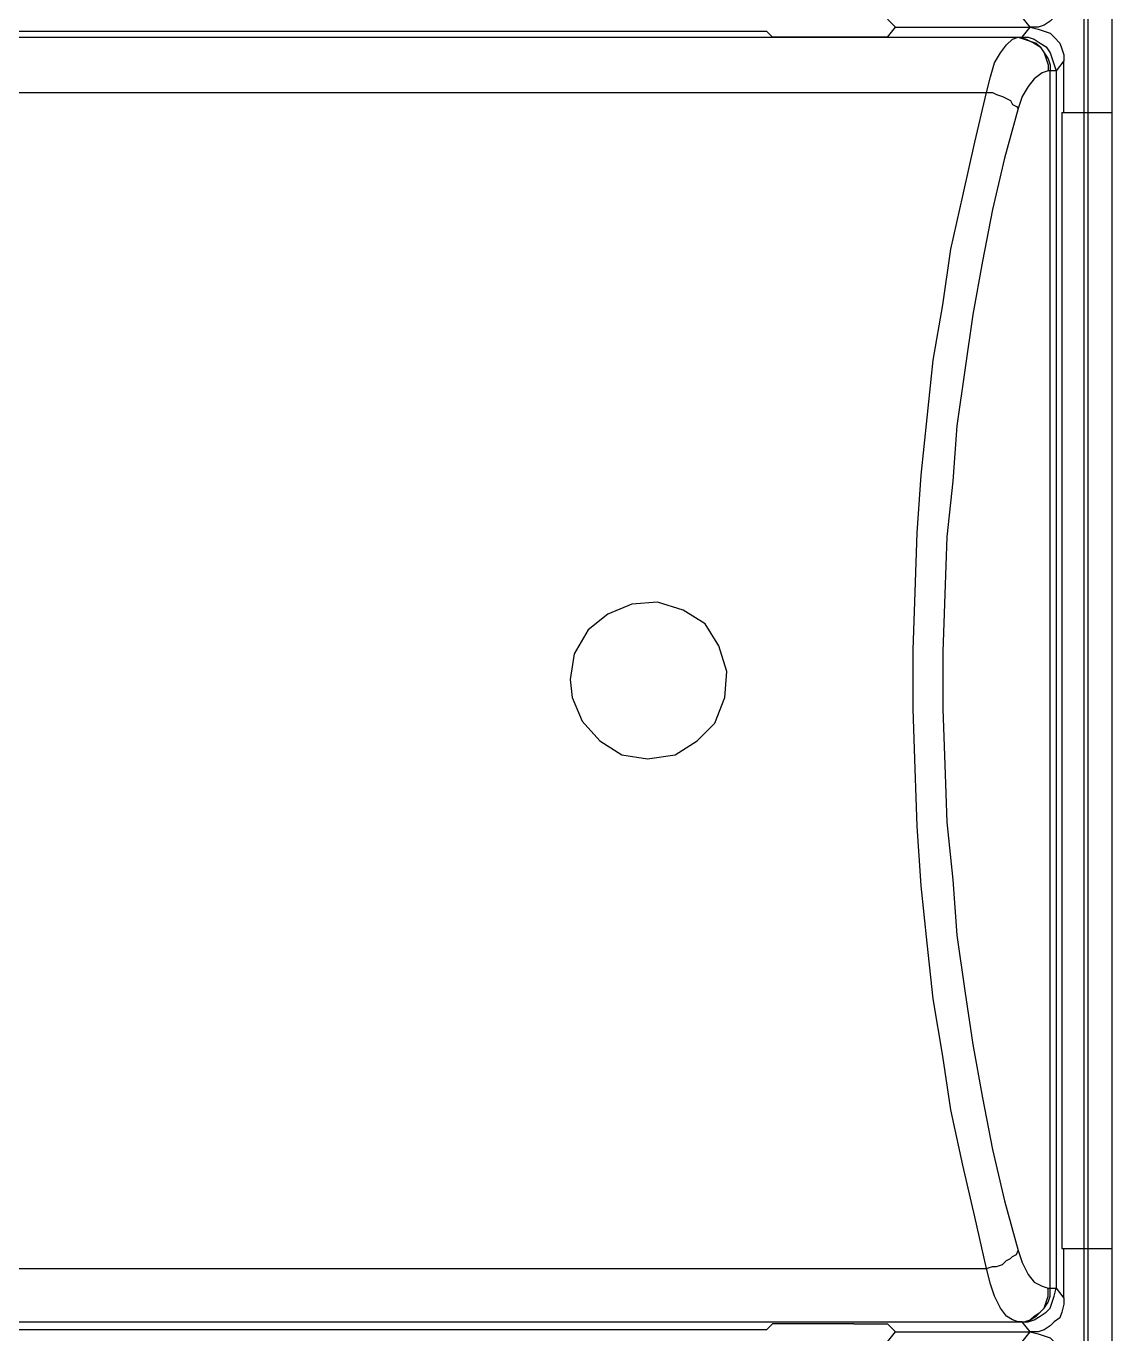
# Model space of a CAD drawing. Header units: centimetres. Extents: x -8.4 to 3.7, y -7.8 to 8.
# Drawn here: x -3.129 to -2.163, y 3.033 to 4.197 of the extents above; entities that cross this region are included whole.
import ezdxf

# ---------------------------------------------------------------- set-up
doc = ezdxf.new("R2010")
doc.units = ezdxf.units.CM
doc.header["$MEASUREMENT"] = 0
doc.layers.add('Layer 1', color=7, linetype='Continuous')

msp = doc.modelspace()

# ---------------------------------------------------------------- linework, layer by layer
at = {"layer": 'Layer 1', "lineweight": 25}
for points in [[(-2.16253, 5.45394), (-2.16253, 5.45394), (-2.16253, -1.68981), (-2.16253, -1.68981)], [(-2.18723, -1.66864), (-2.18723, -1.66864), (-2.18723, 5.43277), (-2.18723, 5.43277)], [(-2.1837, -1.67217), (-2.1837, -1.67217), (-2.1837, 5.4363), (-2.1837, 5.4363)], [(-2.35524, 4.19609), (-2.35524, 4.19609), (-2.3623, 4.20315), (-2.3623, 4.20315)], [(-2.2352, 4.19609), (-2.2352, 4.19609), (-2.24227, 4.20492), (-2.24227, 4.20492)], [(-5.72329, 4.19256), (-5.72329, 4.19256), (-2.46998, 4.19256), (-2.46998, 4.19256)], [(-2.46468, 4.18727), (-2.46468, 4.18727), (-2.46998, 4.19256), (-2.46998, 4.19256)], [(-2.3623, 4.18727), (-2.3623, 4.18727), (-2.35524, 4.19609), (-2.35524, 4.19609)], [(-2.35524, 4.19609), (-2.35524, 4.19609), (-2.2352, 4.19609), (-2.2352, 4.19609)], [(-2.35524, 4.19609), (-2.35524, 4.19609), (-2.2352, 4.19609), (-2.2352, 4.19609)], [(-2.24227, 4.18727), (-2.24227, 4.18727), (-2.2352, 4.19609), (-2.2352, 4.19609)], [(-4.03397, 4.18727), (-4.03397, 4.18727), (-2.24579, 4.18727), (-2.24579, 4.18727)], [(-2.39231, 4.18727), (-2.39231, 4.18727), (-2.46468, 4.18727), (-2.46468, 4.18727)], [(-2.24579, 4.18727), (-2.24579, 4.18727), (-2.24403, 4.18727), (-2.24403, 4.18727)], [(-2.21755, 4.15726), (-2.21755, 4.15726), (-2.21931, 4.15726), (-2.21931, 4.15726)], [(-2.21755, 3.07342), (-2.21755, 3.07342), (-2.21755, 4.15726), (-2.21755, 4.15726)], [(-2.20519, 4.16608), (-2.20519, 4.16608), (-2.21225, 4.15726), (-2.21225, 4.15726)], [(-2.21225, 4.15726), (-2.21225, 4.15726), (-2.21225, 3.07342), (-2.21225, 3.07342)], [(-2.20519, 4.12019), (-2.20519, 4.12019), (-2.20519, 4.16608), (-2.20519, 4.16608)], [(-4.00573, 4.13784), (-4.00573, 4.13784), (-2.27404, 4.13784), (-2.27404, 4.13784)], [(-2.20696, 4.12019), (-2.20696, 4.12019), (-2.20696, 3.10872), (-2.20696, 3.10872)], [(-2.20696, 4.12019), (-2.20696, 4.12019), (-2.16253, 4.12019), (-2.16253, 4.12019)], [(-2.20696, 3.10872), (-2.20696, 3.10872), (-2.16253, 3.10872), (-2.16253, 3.10872)], [(-2.20519, 3.06459), (-2.20519, 3.06459), (-2.20519, 3.10872), (-2.20519, 3.10872)], [(-4.00573, 3.09107), (-4.00573, 3.09107), (-2.27404, 3.09107), (-2.27404, 3.09107)], [(-2.21931, 3.07342), (-2.21931, 3.07342), (-2.21755, 3.07342), (-2.21755, 3.07342)], [(-2.21225, 3.07342), (-2.21225, 3.07342), (-2.20519, 3.06459), (-2.20519, 3.06459)], [(-4.03397, 3.04341), (-4.03397, 3.04341), (-2.24579, 3.04341), (-2.24579, 3.04341)], [(-2.46468, 3.04164), (-2.46468, 3.04164), (-2.46998, 3.03634), (-2.46998, 3.03634)], [(-2.39231, 3.04164), (-2.39231, 3.04164), (-2.46468, 3.04164), (-2.46468, 3.04164)], [(-2.35524, 3.03458), (-2.35524, 3.03458), (-2.3623, 3.04164), (-2.3623, 3.04164)], [(-2.24403, 3.04341), (-2.24403, 3.04341), (-2.24579, 3.04341), (-2.24579, 3.04341)], [(-2.2352, 3.03458), (-2.2352, 3.03458), (-2.24227, 3.04341), (-2.24227, 3.04341)], [(-2.46998, 3.03634), (-2.46998, 3.03634), (-5.72329, 3.03634), (-5.72329, 3.03634)], [(-2.3623, 3.02576), (-2.3623, 3.02576), (-2.35524, 3.03458), (-2.35524, 3.03458)], [(-2.35524, 3.03458), (-2.35524, 3.03458), (-2.2352, 3.03458), (-2.2352, 3.03458)], [(-2.35524, 3.03458), (-2.35524, 3.03458), (-2.2352, 3.03458), (-2.2352, 3.03458)], [(-2.24227, 3.02576), (-2.24227, 3.02576), (-2.2352, 3.03458), (-2.2352, 3.03458)]]:
    msp.add_open_spline(points, degree=3, dxfattribs=at)
for points, knots in [([(-2.20519, 4.2261), (-2.20519, 4.2261), (-2.20519, 4.22081), (-2.20519, 4.22081), (-2.20519, 4.22081), (-2.20519, 4.22081), (-2.20696, 4.21374), (-2.20696, 4.21374), (-2.20696, 4.21374), (-2.20696, 4.21374), (-2.20873, 4.20845), (-2.20873, 4.20845), (-2.20873, 4.20845), (-2.20873, 4.20845), (-2.21402, 4.20492), (-2.21402, 4.20492), (-2.21402, 4.20492), (-2.21402, 4.20492), (-2.21755, 4.20139), (-2.21755, 4.20139), (-2.21755, 4.20139), (-2.21755, 4.20139), (-2.22285, 4.19785), (-2.22285, 4.19785), (-2.22285, 4.19785), (-2.22285, 4.19785), (-2.22814, 4.19609), (-2.22814, 4.19609), (-2.22814, 4.19609), (-2.22814, 4.19609), (-2.2352, 4.19609), (-2.2352, 4.19609)], [0, 0, 0, 0, 0.1111111, 0.1111111, 0.1111111, 0.1111111, 0.2222222, 0.2222222, 0.2222222, 0.2222222, 0.3333333, 0.3333333, 0.3333333, 0.3333333, 0.4444444, 0.4444444, 0.4444444, 0.4444444, 0.5555556, 0.5555556, 0.5555556, 0.5555556, 0.6666667, 0.6666667, 0.6666667, 0.6666667, 0.7777778, 0.7777778, 0.7777778, 0.7777778, 1, 1, 1, 1]), ([(-2.2352, 4.19609), (-2.2352, 4.19609), (-2.22814, 4.19433), (-2.22814, 4.19433), (-2.22814, 4.19433), (-2.22814, 4.19433), (-2.22285, 4.19256), (-2.22285, 4.19256), (-2.22285, 4.19256), (-2.22285, 4.19256), (-2.21755, 4.1908), (-2.21755, 4.1908), (-2.21755, 4.1908), (-2.21755, 4.1908), (-2.21402, 4.18727), (-2.21402, 4.18727), (-2.21402, 4.18727), (-2.21402, 4.18727), (-2.20873, 4.18197), (-2.20873, 4.18197), (-2.20873, 4.18197), (-2.20873, 4.18197), (-2.20696, 4.17668), (-2.20696, 4.17668), (-2.20696, 4.17668), (-2.20696, 4.17668), (-2.20519, 4.17138), (-2.20519, 4.17138), (-2.20519, 4.17138), (-2.20519, 4.17138), (-2.20519, 4.16608), (-2.20519, 4.16608)], [0, 0, 0, 0, 0.1111111, 0.1111111, 0.1111111, 0.1111111, 0.2222222, 0.2222222, 0.2222222, 0.2222222, 0.3333333, 0.3333333, 0.3333333, 0.3333333, 0.4444444, 0.4444444, 0.4444444, 0.4444444, 0.5555556, 0.5555556, 0.5555556, 0.5555556, 0.6666667, 0.6666667, 0.6666667, 0.6666667, 0.7777778, 0.7777778, 0.7777778, 0.7777778, 1, 1, 1, 1]), ([(-2.3623, 4.18727), (-2.3623, 4.18727), (-2.3623, 4.18727), (-2.3623, 4.18727), (-2.3623, 4.18727), (-2.3623, 4.18727), (-2.36406, 4.18727), (-2.36406, 4.18727), (-2.36406, 4.18727), (-2.36406, 4.18727), (-2.3676, 4.18727), (-2.3676, 4.18727), (-2.3676, 4.18727), (-2.3676, 4.18727), (-2.37112, 4.18727), (-2.37112, 4.18727), (-2.37112, 4.18727), (-2.37112, 4.18727), (-2.37466, 4.18727), (-2.37466, 4.18727), (-2.37466, 4.18727), (-2.37466, 4.18727), (-2.37995, 4.18727), (-2.37995, 4.18727), (-2.37995, 4.18727), (-2.37995, 4.18727), (-2.38701, 4.18727), (-2.38701, 4.18727), (-2.38701, 4.18727), (-2.38701, 4.18727), (-2.39231, 4.18727), (-2.39231, 4.18727)], [0, 0, 0, 0, 0.1111111, 0.1111111, 0.1111111, 0.1111111, 0.2222222, 0.2222222, 0.2222222, 0.2222222, 0.3333333, 0.3333333, 0.3333333, 0.3333333, 0.4444444, 0.4444444, 0.4444444, 0.4444444, 0.5555556, 0.5555556, 0.5555556, 0.5555556, 0.6666667, 0.6666667, 0.6666667, 0.6666667, 0.7777778, 0.7777778, 0.7777778, 0.7777778, 1, 1, 1, 1]), ([(-2.27404, 4.13784), (-2.27404, 4.13784), (-2.27051, 4.15196), (-2.27051, 4.15196), (-2.27051, 4.15196), (-2.27051, 4.15196), (-2.26697, 4.16432), (-2.26697, 4.16432), (-2.26697, 4.16432), (-2.26697, 4.16432), (-2.26168, 4.17315), (-2.26168, 4.17315), (-2.26168, 4.17315), (-2.26168, 4.17315), (-2.25639, 4.18021), (-2.25639, 4.18021), (-2.25639, 4.18021), (-2.25639, 4.18021), (-2.25109, 4.1855), (-2.25109, 4.1855), (-2.25109, 4.1855), (-2.25109, 4.1855), (-2.24579, 4.18727), (-2.24579, 4.18727)], [0, 0, 0, 0, 0.1428571, 0.1428571, 0.1428571, 0.1428571, 0.2857143, 0.2857143, 0.2857143, 0.2857143, 0.4285714, 0.4285714, 0.4285714, 0.4285714, 0.5714286, 0.5714286, 0.5714286, 0.5714286, 0.7142857, 0.7142857, 0.7142857, 0.7142857, 1, 1, 1, 1]), ([(-2.24579, 4.18727), (-2.24579, 4.18727), (-2.2405, 4.1855), (-2.2405, 4.1855), (-2.2405, 4.1855), (-2.2405, 4.1855), (-2.2352, 4.18374), (-2.2352, 4.18374), (-2.2352, 4.18374), (-2.2352, 4.18374), (-2.23167, 4.18197), (-2.23167, 4.18197), (-2.23167, 4.18197), (-2.23167, 4.18197), (-2.22638, 4.17844), (-2.22638, 4.17844), (-2.22638, 4.17844), (-2.22638, 4.17844), (-2.22285, 4.17315), (-2.22285, 4.17315), (-2.22285, 4.17315), (-2.22285, 4.17315), (-2.22108, 4.16785), (-2.22108, 4.16785), (-2.22108, 4.16785), (-2.22108, 4.16785), (-2.21931, 4.16256), (-2.21931, 4.16256), (-2.21931, 4.16256), (-2.21931, 4.16256), (-2.21931, 4.15726), (-2.21931, 4.15726)], [0, 0, 0, 0, 0.1111111, 0.1111111, 0.1111111, 0.1111111, 0.2222222, 0.2222222, 0.2222222, 0.2222222, 0.3333333, 0.3333333, 0.3333333, 0.3333333, 0.4444444, 0.4444444, 0.4444444, 0.4444444, 0.5555556, 0.5555556, 0.5555556, 0.5555556, 0.6666667, 0.6666667, 0.6666667, 0.6666667, 0.7777778, 0.7777778, 0.7777778, 0.7777778, 1, 1, 1, 1]), ([(-2.24403, 4.18727), (-2.24403, 4.18727), (-2.23873, 4.1855), (-2.23873, 4.1855), (-2.23873, 4.1855), (-2.23873, 4.1855), (-2.2352, 4.18374), (-2.2352, 4.18374), (-2.2352, 4.18374), (-2.2352, 4.18374), (-2.22991, 4.18197), (-2.22991, 4.18197), (-2.22991, 4.18197), (-2.22991, 4.18197), (-2.22638, 4.17844), (-2.22638, 4.17844), (-2.22638, 4.17844), (-2.22638, 4.17844), (-2.22285, 4.17315), (-2.22285, 4.17315), (-2.22285, 4.17315), (-2.22285, 4.17315), (-2.21931, 4.16785), (-2.21931, 4.16785), (-2.21931, 4.16785), (-2.21931, 4.16785), (-2.21755, 4.16256), (-2.21755, 4.16256), (-2.21755, 4.16256), (-2.21755, 4.16256), (-2.21755, 4.15726), (-2.21755, 4.15726)], [0, 0, 0, 0, 0.1111111, 0.1111111, 0.1111111, 0.1111111, 0.2222222, 0.2222222, 0.2222222, 0.2222222, 0.3333333, 0.3333333, 0.3333333, 0.3333333, 0.4444444, 0.4444444, 0.4444444, 0.4444444, 0.5555556, 0.5555556, 0.5555556, 0.5555556, 0.6666667, 0.6666667, 0.6666667, 0.6666667, 0.7777778, 0.7777778, 0.7777778, 0.7777778, 1, 1, 1, 1]), ([(-2.24403, 4.18727), (-2.24403, 4.18727), (-2.24403, 4.18727), (-2.24403, 4.18727), (-2.24403, 4.18727), (-2.24403, 4.18727), (-2.24227, 4.18727), (-2.24227, 4.18727)], [0, 0, 0, 0, 0.3333333, 0.3333333, 0.3333333, 0.3333333, 1, 1, 1, 1]), ([(-2.24227, 4.18727), (-2.24227, 4.18727), (-2.23697, 4.18727), (-2.23697, 4.18727), (-2.23697, 4.18727), (-2.23697, 4.18727), (-2.23167, 4.1855), (-2.23167, 4.1855), (-2.23167, 4.1855), (-2.23167, 4.1855), (-2.22638, 4.18197), (-2.22638, 4.18197), (-2.22638, 4.18197), (-2.22638, 4.18197), (-2.22108, 4.17844), (-2.22108, 4.17844), (-2.22108, 4.17844), (-2.22108, 4.17844), (-2.21755, 4.17315), (-2.21755, 4.17315), (-2.21755, 4.17315), (-2.21755, 4.17315), (-2.21579, 4.16785), (-2.21579, 4.16785), (-2.21579, 4.16785), (-2.21579, 4.16785), (-2.21402, 4.16256), (-2.21402, 4.16256), (-2.21402, 4.16256), (-2.21402, 4.16256), (-2.21225, 4.15726), (-2.21225, 4.15726)], [0, 0, 0, 0, 0.1111111, 0.1111111, 0.1111111, 0.1111111, 0.2222222, 0.2222222, 0.2222222, 0.2222222, 0.3333333, 0.3333333, 0.3333333, 0.3333333, 0.4444444, 0.4444444, 0.4444444, 0.4444444, 0.5555556, 0.5555556, 0.5555556, 0.5555556, 0.6666667, 0.6666667, 0.6666667, 0.6666667, 0.7777778, 0.7777778, 0.7777778, 0.7777778, 1, 1, 1, 1]), ([(-2.21931, 4.15726), (-2.21931, 4.15726), (-2.22461, 4.1555), (-2.22461, 4.1555), (-2.22461, 4.1555), (-2.22461, 4.1555), (-2.23167, 4.1502), (-2.23167, 4.1502), (-2.23167, 4.1502), (-2.23167, 4.1502), (-2.23697, 4.14314), (-2.23697, 4.14314), (-2.23697, 4.14314), (-2.23697, 4.14314), (-2.24227, 4.13431), (-2.24227, 4.13431), (-2.24227, 4.13431), (-2.24227, 4.13431), (-2.24579, 4.12372), (-2.24579, 4.12372)], [0, 0, 0, 0, 0.1666667, 0.1666667, 0.1666667, 0.1666667, 0.3333333, 0.3333333, 0.3333333, 0.3333333, 0.5, 0.5, 0.5, 0.5, 0.6666667, 0.6666667, 0.6666667, 0.6666667, 1, 1, 1, 1]), ([(-2.21225, 4.15726), (-2.21225, 4.15726), (-2.21402, 4.15726), (-2.21402, 4.15726), (-2.21402, 4.15726), (-2.21402, 4.15726), (-2.21579, 4.15726), (-2.21579, 4.15726), (-2.21579, 4.15726), (-2.21579, 4.15726), (-2.21755, 4.15726), (-2.21755, 4.15726)], [0, 0, 0, 0, 0.25, 0.25, 0.25, 0.25, 0.5, 0.5, 0.5, 0.5, 1, 1, 1, 1]), ([(-2.27404, 3.09107), (-2.27404, 3.09107), (-2.28463, 3.13696), (-2.28463, 3.13696), (-2.28463, 3.13696), (-2.28463, 3.13696), (-2.29522, 3.18286), (-2.29522, 3.18286), (-2.29522, 3.18286), (-2.29522, 3.18286), (-2.30581, 3.23229), (-2.30581, 3.23229), (-2.30581, 3.23229), (-2.30581, 3.23229), (-2.31287, 3.27995), (-2.31287, 3.27995), (-2.31287, 3.27995), (-2.31287, 3.27995), (-2.3217, 3.33114), (-2.3217, 3.33114), (-2.3217, 3.33114), (-2.3217, 3.33114), (-2.327, 3.38056), (-2.327, 3.38056), (-2.327, 3.38056), (-2.327, 3.38056), (-2.33229, 3.43176), (-2.33229, 3.43176), (-2.33229, 3.43176), (-2.33229, 3.43176), (-2.33582, 3.48471), (-2.33582, 3.48471), (-2.33582, 3.48471), (-2.33582, 3.48471), (-2.33759, 3.53591), (-2.33759, 3.53591), (-2.33759, 3.53591), (-2.33759, 3.53591), (-2.33935, 3.58886), (-2.33935, 3.58886), (-2.33935, 3.58886), (-2.33935, 3.58886), (-2.33935, 3.64181), (-2.33935, 3.64181), (-2.33935, 3.64181), (-2.33935, 3.64181), (-2.33759, 3.69301), (-2.33759, 3.69301), (-2.33759, 3.69301), (-2.33759, 3.69301), (-2.33582, 3.74596), (-2.33582, 3.74596), (-2.33582, 3.74596), (-2.33582, 3.74596), (-2.33229, 3.79716), (-2.33229, 3.79716), (-2.33229, 3.79716), (-2.33229, 3.79716), (-2.327, 3.84835), (-2.327, 3.84835), (-2.327, 3.84835), (-2.327, 3.84835), (-2.3217, 3.89954), (-2.3217, 3.89954), (-2.3217, 3.89954), (-2.3217, 3.89954), (-2.31287, 3.94897), (-2.31287, 3.94897), (-2.31287, 3.94897), (-2.31287, 3.94897), (-2.30581, 3.99839), (-2.30581, 3.99839), (-2.30581, 3.99839), (-2.30581, 3.99839), (-2.29522, 4.04605), (-2.29522, 4.04605), (-2.29522, 4.04605), (-2.29522, 4.04605), (-2.28463, 4.09371), (-2.28463, 4.09371), (-2.28463, 4.09371), (-2.28463, 4.09371), (-2.27404, 4.13784), (-2.27404, 4.13784)], [0, 0, 0, 0, 0.0454545, 0.0454545, 0.0454545, 0.0454545, 0.0909091, 0.0909091, 0.0909091, 0.0909091, 0.1363636, 0.1363636, 0.1363636, 0.1363636, 0.1818182, 0.1818182, 0.1818182, 0.1818182, 0.2272727, 0.2272727, 0.2272727, 0.2272727, 0.2727273, 0.2727273, 0.2727273, 0.2727273, 0.3181818, 0.3181818, 0.3181818, 0.3181818, 0.3636364, 0.3636364, 0.3636364, 0.3636364, 0.4090909, 0.4090909, 0.4090909, 0.4090909, 0.4545455, 0.4545455, 0.4545455, 0.4545455, 0.5, 0.5, 0.5, 0.5, 0.5454545, 0.5454545, 0.5454545, 0.5454545, 0.5909091, 0.5909091, 0.5909091, 0.5909091, 0.6363636, 0.6363636, 0.6363636, 0.6363636, 0.6818182, 0.6818182, 0.6818182, 0.6818182, 0.7272727, 0.7272727, 0.7272727, 0.7272727, 0.7727273, 0.7727273, 0.7727273, 0.7727273, 0.8181818, 0.8181818, 0.8181818, 0.8181818, 0.8636364, 0.8636364, 0.8636364, 0.8636364, 0.9090909, 0.9090909, 0.9090909, 0.9090909, 1, 1, 1, 1]), ([(-2.27404, 4.13784), (-2.27404, 4.13784), (-2.26874, 4.13784), (-2.26874, 4.13784), (-2.26874, 4.13784), (-2.26874, 4.13784), (-2.26521, 4.13608), (-2.26521, 4.13608), (-2.26521, 4.13608), (-2.26521, 4.13608), (-2.25991, 4.13431), (-2.25991, 4.13431), (-2.25991, 4.13431), (-2.25991, 4.13431), (-2.25639, 4.13254), (-2.25639, 4.13254), (-2.25639, 4.13254), (-2.25639, 4.13254), (-2.25285, 4.13078), (-2.25285, 4.13078), (-2.25285, 4.13078), (-2.25285, 4.13078), (-2.25109, 4.12725), (-2.25109, 4.12725), (-2.25109, 4.12725), (-2.25109, 4.12725), (-2.24756, 4.12548), (-2.24756, 4.12548), (-2.24756, 4.12548), (-2.24756, 4.12548), (-2.24579, 4.12372), (-2.24579, 4.12372)], [0, 0, 0, 0, 0.1111111, 0.1111111, 0.1111111, 0.1111111, 0.2222222, 0.2222222, 0.2222222, 0.2222222, 0.3333333, 0.3333333, 0.3333333, 0.3333333, 0.4444444, 0.4444444, 0.4444444, 0.4444444, 0.5555556, 0.5555556, 0.5555556, 0.5555556, 0.6666667, 0.6666667, 0.6666667, 0.6666667, 0.7777778, 0.7777778, 0.7777778, 0.7777778, 1, 1, 1, 1]), ([(-2.24579, 4.12372), (-2.24579, 4.12372), (-2.25815, 4.07959), (-2.25815, 4.07959), (-2.25815, 4.07959), (-2.25815, 4.07959), (-2.26874, 4.0337), (-2.26874, 4.0337), (-2.26874, 4.0337), (-2.26874, 4.0337), (-2.27757, 3.9878), (-2.27757, 3.9878), (-2.27757, 3.9878), (-2.27757, 3.9878), (-2.28639, 3.94014), (-2.28639, 3.94014), (-2.28639, 3.94014), (-2.28639, 3.94014), (-2.29345, 3.89071), (-2.29345, 3.89071), (-2.29345, 3.89071), (-2.29345, 3.89071), (-2.30052, 3.84129), (-2.30052, 3.84129), (-2.30052, 3.84129), (-2.30052, 3.84129), (-2.30405, 3.79186), (-2.30405, 3.79186), (-2.30405, 3.79186), (-2.30405, 3.79186), (-2.30934, 3.74244), (-2.30934, 3.74244), (-2.30934, 3.74244), (-2.30934, 3.74244), (-2.31111, 3.69124), (-2.31111, 3.69124), (-2.31111, 3.69124), (-2.31111, 3.69124), (-2.31287, 3.64005), (-2.31287, 3.64005), (-2.31287, 3.64005), (-2.31287, 3.64005), (-2.31287, 3.58886), (-2.31287, 3.58886), (-2.31287, 3.58886), (-2.31287, 3.58886), (-2.31111, 3.53943), (-2.31111, 3.53943), (-2.31111, 3.53943), (-2.31111, 3.53943), (-2.30934, 3.48824), (-2.30934, 3.48824), (-2.30934, 3.48824), (-2.30934, 3.48824), (-2.30405, 3.43705), (-2.30405, 3.43705), (-2.30405, 3.43705), (-2.30405, 3.43705), (-2.30052, 3.38762), (-2.30052, 3.38762), (-2.30052, 3.38762), (-2.30052, 3.38762), (-2.29345, 3.3382), (-2.29345, 3.3382), (-2.29345, 3.3382), (-2.29345, 3.3382), (-2.28639, 3.29054), (-2.28639, 3.29054), (-2.28639, 3.29054), (-2.28639, 3.29054), (-2.27757, 3.24287), (-2.27757, 3.24287), (-2.27757, 3.24287), (-2.27757, 3.24287), (-2.26874, 3.19698), (-2.26874, 3.19698), (-2.26874, 3.19698), (-2.26874, 3.19698), (-2.25815, 3.15109), (-2.25815, 3.15109), (-2.25815, 3.15109), (-2.25815, 3.15109), (-2.24579, 3.10696), (-2.24579, 3.10696)], [0, 0, 0, 0, 0.0454545, 0.0454545, 0.0454545, 0.0454545, 0.0909091, 0.0909091, 0.0909091, 0.0909091, 0.1363636, 0.1363636, 0.1363636, 0.1363636, 0.1818182, 0.1818182, 0.1818182, 0.1818182, 0.2272727, 0.2272727, 0.2272727, 0.2272727, 0.2727273, 0.2727273, 0.2727273, 0.2727273, 0.3181818, 0.3181818, 0.3181818, 0.3181818, 0.3636364, 0.3636364, 0.3636364, 0.3636364, 0.4090909, 0.4090909, 0.4090909, 0.4090909, 0.4545455, 0.4545455, 0.4545455, 0.4545455, 0.5, 0.5, 0.5, 0.5, 0.5454545, 0.5454545, 0.5454545, 0.5454545, 0.5909091, 0.5909091, 0.5909091, 0.5909091, 0.6363636, 0.6363636, 0.6363636, 0.6363636, 0.6818182, 0.6818182, 0.6818182, 0.6818182, 0.7272727, 0.7272727, 0.7272727, 0.7272727, 0.7727273, 0.7727273, 0.7727273, 0.7727273, 0.8181818, 0.8181818, 0.8181818, 0.8181818, 0.8636364, 0.8636364, 0.8636364, 0.8636364, 0.9090909, 0.9090909, 0.9090909, 0.9090909, 1, 1, 1, 1]), ([(-2.64474, 3.61534), (-2.64474, 3.61534), (-2.6412, 3.63829), (-2.6412, 3.63829), (-2.6412, 3.63829), (-2.6412, 3.63829), (-2.62885, 3.65947), (-2.62885, 3.65947), (-2.62885, 3.65947), (-2.62885, 3.65947), (-2.6112, 3.67359), (-2.6112, 3.67359), (-2.6112, 3.67359), (-2.6112, 3.67359), (-2.59001, 3.68242), (-2.59001, 3.68242), (-2.59001, 3.68242), (-2.59001, 3.68242), (-2.56707, 3.68418), (-2.56707, 3.68418), (-2.56707, 3.68418), (-2.56707, 3.68418), (-2.54412, 3.67712), (-2.54412, 3.67712), (-2.54412, 3.67712), (-2.54412, 3.67712), (-2.5247, 3.66476), (-2.5247, 3.66476), (-2.5247, 3.66476), (-2.5247, 3.66476), (-2.51235, 3.64535), (-2.51235, 3.64535), (-2.51235, 3.64535), (-2.51235, 3.64535), (-2.50528, 3.6224), (-2.50528, 3.6224), (-2.50528, 3.6224), (-2.50528, 3.6224), (-2.50705, 3.59945), (-2.50705, 3.59945), (-2.50705, 3.59945), (-2.50705, 3.59945), (-2.51587, 3.5765), (-2.51587, 3.5765), (-2.51587, 3.5765), (-2.51587, 3.5765), (-2.53176, 3.56061), (-2.53176, 3.56061), (-2.53176, 3.56061), (-2.53176, 3.56061), (-2.55118, 3.54826), (-2.55118, 3.54826), (-2.55118, 3.54826), (-2.55118, 3.54826), (-2.57589, 3.54473), (-2.57589, 3.54473), (-2.57589, 3.54473), (-2.57589, 3.54473), (-2.59884, 3.54826), (-2.59884, 3.54826), (-2.59884, 3.54826), (-2.59884, 3.54826), (-2.61826, 3.56061), (-2.61826, 3.56061), (-2.61826, 3.56061), (-2.61826, 3.56061), (-2.63414, 3.57827), (-2.63414, 3.57827), (-2.63414, 3.57827), (-2.63414, 3.57827), (-2.64297, 3.59945), (-2.64297, 3.59945), (-2.64297, 3.59945), (-2.64297, 3.59945), (-2.64474, 3.61534), (-2.64474, 3.61534)], [0, 0, 0, 0, 0.05, 0.05, 0.05, 0.05, 0.1, 0.1, 0.1, 0.1, 0.15, 0.15, 0.15, 0.15, 0.2, 0.2, 0.2, 0.2, 0.25, 0.25, 0.25, 0.25, 0.3, 0.3, 0.3, 0.3, 0.35, 0.35, 0.35, 0.35, 0.4, 0.4, 0.4, 0.4, 0.45, 0.45, 0.45, 0.45, 0.5, 0.5, 0.5, 0.5, 0.55, 0.55, 0.55, 0.55, 0.6, 0.6, 0.6, 0.6, 0.65, 0.65, 0.65, 0.65, 0.7, 0.7, 0.7, 0.7, 0.75, 0.75, 0.75, 0.75, 0.8, 0.8, 0.8, 0.8, 0.85, 0.85, 0.85, 0.85, 0.9, 0.9, 0.9, 0.9, 1, 1, 1, 1]), ([(-2.64474, 3.61534), (-2.64474, 3.61534), (-2.6412, 3.63829), (-2.6412, 3.63829), (-2.6412, 3.63829), (-2.6412, 3.63829), (-2.62885, 3.65947), (-2.62885, 3.65947), (-2.62885, 3.65947), (-2.62885, 3.65947), (-2.6112, 3.67359), (-2.6112, 3.67359), (-2.6112, 3.67359), (-2.6112, 3.67359), (-2.59001, 3.68242), (-2.59001, 3.68242), (-2.59001, 3.68242), (-2.59001, 3.68242), (-2.56707, 3.68418), (-2.56707, 3.68418), (-2.56707, 3.68418), (-2.56707, 3.68418), (-2.54412, 3.67712), (-2.54412, 3.67712), (-2.54412, 3.67712), (-2.54412, 3.67712), (-2.5247, 3.66476), (-2.5247, 3.66476), (-2.5247, 3.66476), (-2.5247, 3.66476), (-2.51235, 3.64535), (-2.51235, 3.64535), (-2.51235, 3.64535), (-2.51235, 3.64535), (-2.50528, 3.6224), (-2.50528, 3.6224), (-2.50528, 3.6224), (-2.50528, 3.6224), (-2.50705, 3.59945), (-2.50705, 3.59945), (-2.50705, 3.59945), (-2.50705, 3.59945), (-2.51587, 3.5765), (-2.51587, 3.5765), (-2.51587, 3.5765), (-2.51587, 3.5765), (-2.53176, 3.56061), (-2.53176, 3.56061), (-2.53176, 3.56061), (-2.53176, 3.56061), (-2.55118, 3.54826), (-2.55118, 3.54826), (-2.55118, 3.54826), (-2.55118, 3.54826), (-2.57589, 3.54473), (-2.57589, 3.54473), (-2.57589, 3.54473), (-2.57589, 3.54473), (-2.59884, 3.54826), (-2.59884, 3.54826), (-2.59884, 3.54826), (-2.59884, 3.54826), (-2.61826, 3.56061), (-2.61826, 3.56061), (-2.61826, 3.56061), (-2.61826, 3.56061), (-2.63414, 3.57827), (-2.63414, 3.57827), (-2.63414, 3.57827), (-2.63414, 3.57827), (-2.64297, 3.59945), (-2.64297, 3.59945), (-2.64297, 3.59945), (-2.64297, 3.59945), (-2.64474, 3.61534), (-2.64474, 3.61534)], [0, 0, 0, 0, 0.05, 0.05, 0.05, 0.05, 0.1, 0.1, 0.1, 0.1, 0.15, 0.15, 0.15, 0.15, 0.2, 0.2, 0.2, 0.2, 0.25, 0.25, 0.25, 0.25, 0.3, 0.3, 0.3, 0.3, 0.35, 0.35, 0.35, 0.35, 0.4, 0.4, 0.4, 0.4, 0.45, 0.45, 0.45, 0.45, 0.5, 0.5, 0.5, 0.5, 0.55, 0.55, 0.55, 0.55, 0.6, 0.6, 0.6, 0.6, 0.65, 0.65, 0.65, 0.65, 0.7, 0.7, 0.7, 0.7, 0.75, 0.75, 0.75, 0.75, 0.8, 0.8, 0.8, 0.8, 0.85, 0.85, 0.85, 0.85, 0.9, 0.9, 0.9, 0.9, 1, 1, 1, 1]), ([(-2.27404, 3.09107), (-2.27404, 3.09107), (-2.26874, 3.09283), (-2.26874, 3.09283), (-2.26874, 3.09283), (-2.26874, 3.09283), (-2.26521, 3.09283), (-2.26521, 3.09283), (-2.26521, 3.09283), (-2.26521, 3.09283), (-2.25991, 3.0946), (-2.25991, 3.0946), (-2.25991, 3.0946), (-2.25991, 3.0946), (-2.25639, 3.09813), (-2.25639, 3.09813), (-2.25639, 3.09813), (-2.25639, 3.09813), (-2.25285, 3.09989), (-2.25285, 3.09989), (-2.25285, 3.09989), (-2.25285, 3.09989), (-2.25109, 3.10166), (-2.25109, 3.10166), (-2.25109, 3.10166), (-2.25109, 3.10166), (-2.24756, 3.10342), (-2.24756, 3.10342), (-2.24756, 3.10342), (-2.24756, 3.10342), (-2.24579, 3.10696), (-2.24579, 3.10696)], [0, 0, 0, 0, 0.1111111, 0.1111111, 0.1111111, 0.1111111, 0.2222222, 0.2222222, 0.2222222, 0.2222222, 0.3333333, 0.3333333, 0.3333333, 0.3333333, 0.4444444, 0.4444444, 0.4444444, 0.4444444, 0.5555556, 0.5555556, 0.5555556, 0.5555556, 0.6666667, 0.6666667, 0.6666667, 0.6666667, 0.7777778, 0.7777778, 0.7777778, 0.7777778, 1, 1, 1, 1]), ([(-2.24579, 3.10696), (-2.24579, 3.10696), (-2.24227, 3.09636), (-2.24227, 3.09636), (-2.24227, 3.09636), (-2.24227, 3.09636), (-2.23697, 3.08577), (-2.23697, 3.08577), (-2.23697, 3.08577), (-2.23697, 3.08577), (-2.23167, 3.07871), (-2.23167, 3.07871), (-2.23167, 3.07871), (-2.23167, 3.07871), (-2.22461, 3.07518), (-2.22461, 3.07518), (-2.22461, 3.07518), (-2.22461, 3.07518), (-2.21931, 3.07342), (-2.21931, 3.07342)], [0, 0, 0, 0, 0.1666667, 0.1666667, 0.1666667, 0.1666667, 0.3333333, 0.3333333, 0.3333333, 0.3333333, 0.5, 0.5, 0.5, 0.5, 0.6666667, 0.6666667, 0.6666667, 0.6666667, 1, 1, 1, 1]), ([(-2.24579, 3.04341), (-2.24579, 3.04341), (-2.25109, 3.04517), (-2.25109, 3.04517), (-2.25109, 3.04517), (-2.25109, 3.04517), (-2.25639, 3.0487), (-2.25639, 3.0487), (-2.25639, 3.0487), (-2.25639, 3.0487), (-2.26168, 3.05576), (-2.26168, 3.05576), (-2.26168, 3.05576), (-2.26168, 3.05576), (-2.26697, 3.06636), (-2.26697, 3.06636), (-2.26697, 3.06636), (-2.26697, 3.06636), (-2.27051, 3.07694), (-2.27051, 3.07694), (-2.27051, 3.07694), (-2.27051, 3.07694), (-2.27404, 3.09107), (-2.27404, 3.09107)], [0, 0, 0, 0, 0.1428571, 0.1428571, 0.1428571, 0.1428571, 0.2857143, 0.2857143, 0.2857143, 0.2857143, 0.4285714, 0.4285714, 0.4285714, 0.4285714, 0.5714286, 0.5714286, 0.5714286, 0.5714286, 0.7142857, 0.7142857, 0.7142857, 0.7142857, 1, 1, 1, 1]), ([(-2.24579, 3.04341), (-2.24579, 3.04341), (-2.2405, 3.04341), (-2.2405, 3.04341), (-2.2405, 3.04341), (-2.2405, 3.04341), (-2.2352, 3.04517), (-2.2352, 3.04517), (-2.2352, 3.04517), (-2.2352, 3.04517), (-2.23167, 3.0487), (-2.23167, 3.0487), (-2.23167, 3.0487), (-2.23167, 3.0487), (-2.22638, 3.05223), (-2.22638, 3.05223), (-2.22638, 3.05223), (-2.22638, 3.05223), (-2.22285, 3.05576), (-2.22285, 3.05576), (-2.22285, 3.05576), (-2.22285, 3.05576), (-2.22108, 3.06106), (-2.22108, 3.06106), (-2.22108, 3.06106), (-2.22108, 3.06106), (-2.21931, 3.06636), (-2.21931, 3.06636), (-2.21931, 3.06636), (-2.21931, 3.06636), (-2.21931, 3.07342), (-2.21931, 3.07342)], [0, 0, 0, 0, 0.1111111, 0.1111111, 0.1111111, 0.1111111, 0.2222222, 0.2222222, 0.2222222, 0.2222222, 0.3333333, 0.3333333, 0.3333333, 0.3333333, 0.4444444, 0.4444444, 0.4444444, 0.4444444, 0.5555556, 0.5555556, 0.5555556, 0.5555556, 0.6666667, 0.6666667, 0.6666667, 0.6666667, 0.7777778, 0.7777778, 0.7777778, 0.7777778, 1, 1, 1, 1]), ([(-2.24403, 3.04341), (-2.24403, 3.04341), (-2.23873, 3.04341), (-2.23873, 3.04341), (-2.23873, 3.04341), (-2.23873, 3.04341), (-2.2352, 3.04517), (-2.2352, 3.04517), (-2.2352, 3.04517), (-2.2352, 3.04517), (-2.22991, 3.0487), (-2.22991, 3.0487), (-2.22991, 3.0487), (-2.22991, 3.0487), (-2.22638, 3.05223), (-2.22638, 3.05223), (-2.22638, 3.05223), (-2.22638, 3.05223), (-2.22285, 3.05576), (-2.22285, 3.05576), (-2.22285, 3.05576), (-2.22285, 3.05576), (-2.21931, 3.06106), (-2.21931, 3.06106), (-2.21931, 3.06106), (-2.21931, 3.06106), (-2.21755, 3.06636), (-2.21755, 3.06636), (-2.21755, 3.06636), (-2.21755, 3.06636), (-2.21755, 3.07342), (-2.21755, 3.07342)], [0, 0, 0, 0, 0.1111111, 0.1111111, 0.1111111, 0.1111111, 0.2222222, 0.2222222, 0.2222222, 0.2222222, 0.3333333, 0.3333333, 0.3333333, 0.3333333, 0.4444444, 0.4444444, 0.4444444, 0.4444444, 0.5555556, 0.5555556, 0.5555556, 0.5555556, 0.6666667, 0.6666667, 0.6666667, 0.6666667, 0.7777778, 0.7777778, 0.7777778, 0.7777778, 1, 1, 1, 1]), ([(-2.24227, 3.04341), (-2.24227, 3.04341), (-2.23697, 3.04341), (-2.23697, 3.04341), (-2.23697, 3.04341), (-2.23697, 3.04341), (-2.23167, 3.04517), (-2.23167, 3.04517), (-2.23167, 3.04517), (-2.23167, 3.04517), (-2.22638, 3.0487), (-2.22638, 3.0487), (-2.22638, 3.0487), (-2.22638, 3.0487), (-2.22108, 3.05223), (-2.22108, 3.05223), (-2.22108, 3.05223), (-2.22108, 3.05223), (-2.21755, 3.05576), (-2.21755, 3.05576), (-2.21755, 3.05576), (-2.21755, 3.05576), (-2.21579, 3.06106), (-2.21579, 3.06106), (-2.21579, 3.06106), (-2.21579, 3.06106), (-2.21402, 3.06636), (-2.21402, 3.06636), (-2.21402, 3.06636), (-2.21402, 3.06636), (-2.21225, 3.07342), (-2.21225, 3.07342)], [0, 0, 0, 0, 0.1111111, 0.1111111, 0.1111111, 0.1111111, 0.2222222, 0.2222222, 0.2222222, 0.2222222, 0.3333333, 0.3333333, 0.3333333, 0.3333333, 0.4444444, 0.4444444, 0.4444444, 0.4444444, 0.5555556, 0.5555556, 0.5555556, 0.5555556, 0.6666667, 0.6666667, 0.6666667, 0.6666667, 0.7777778, 0.7777778, 0.7777778, 0.7777778, 1, 1, 1, 1]), ([(-2.21755, 3.07342), (-2.21755, 3.07342), (-2.21579, 3.07342), (-2.21579, 3.07342), (-2.21579, 3.07342), (-2.21579, 3.07342), (-2.21402, 3.07342), (-2.21402, 3.07342), (-2.21402, 3.07342), (-2.21402, 3.07342), (-2.21225, 3.07342), (-2.21225, 3.07342)], [0, 0, 0, 0, 0.25, 0.25, 0.25, 0.25, 0.5, 0.5, 0.5, 0.5, 1, 1, 1, 1]), ([(-2.20519, 3.06459), (-2.20519, 3.06459), (-2.20519, 3.0593), (-2.20519, 3.0593), (-2.20519, 3.0593), (-2.20519, 3.0593), (-2.20696, 3.05223), (-2.20696, 3.05223), (-2.20696, 3.05223), (-2.20696, 3.05223), (-2.20873, 3.04694), (-2.20873, 3.04694), (-2.20873, 3.04694), (-2.20873, 3.04694), (-2.21402, 3.04341), (-2.21402, 3.04341), (-2.21402, 3.04341), (-2.21402, 3.04341), (-2.21755, 3.03988), (-2.21755, 3.03988), (-2.21755, 3.03988), (-2.21755, 3.03988), (-2.22285, 3.03634), (-2.22285, 3.03634), (-2.22285, 3.03634), (-2.22285, 3.03634), (-2.22814, 3.03458), (-2.22814, 3.03458), (-2.22814, 3.03458), (-2.22814, 3.03458), (-2.2352, 3.03458), (-2.2352, 3.03458)], [0, 0, 0, 0, 0.1111111, 0.1111111, 0.1111111, 0.1111111, 0.2222222, 0.2222222, 0.2222222, 0.2222222, 0.3333333, 0.3333333, 0.3333333, 0.3333333, 0.4444444, 0.4444444, 0.4444444, 0.4444444, 0.5555556, 0.5555556, 0.5555556, 0.5555556, 0.6666667, 0.6666667, 0.6666667, 0.6666667, 0.7777778, 0.7777778, 0.7777778, 0.7777778, 1, 1, 1, 1]), ([(-2.39231, 3.04164), (-2.39231, 3.04164), (-2.38701, 3.04164), (-2.38701, 3.04164), (-2.38701, 3.04164), (-2.38701, 3.04164), (-2.37995, 3.04164), (-2.37995, 3.04164), (-2.37995, 3.04164), (-2.37995, 3.04164), (-2.37466, 3.04164), (-2.37466, 3.04164), (-2.37466, 3.04164), (-2.37466, 3.04164), (-2.37112, 3.04164), (-2.37112, 3.04164), (-2.37112, 3.04164), (-2.37112, 3.04164), (-2.3676, 3.04164), (-2.3676, 3.04164), (-2.3676, 3.04164), (-2.3676, 3.04164), (-2.36406, 3.04164), (-2.36406, 3.04164), (-2.36406, 3.04164), (-2.36406, 3.04164), (-2.3623, 3.04164), (-2.3623, 3.04164)], [0, 0, 0, 0, 0.125, 0.125, 0.125, 0.125, 0.25, 0.25, 0.25, 0.25, 0.375, 0.375, 0.375, 0.375, 0.5, 0.5, 0.5, 0.5, 0.625, 0.625, 0.625, 0.625, 0.75, 0.75, 0.75, 0.75, 1, 1, 1, 1]), ([(-2.24227, 3.04341), (-2.24227, 3.04341), (-2.24227, 3.04341), (-2.24227, 3.04341), (-2.24227, 3.04341), (-2.24227, 3.04341), (-2.24403, 3.04341), (-2.24403, 3.04341)], [0, 0, 0, 0, 0.3333333, 0.3333333, 0.3333333, 0.3333333, 1, 1, 1, 1]), ([(-2.2352, 3.03458), (-2.2352, 3.03458), (-2.22814, 3.03282), (-2.22814, 3.03282), (-2.22814, 3.03282), (-2.22814, 3.03282), (-2.22285, 3.03105), (-2.22285, 3.03105), (-2.22285, 3.03105), (-2.22285, 3.03105), (-2.21755, 3.02929), (-2.21755, 3.02929), (-2.21755, 3.02929), (-2.21755, 3.02929), (-2.21402, 3.02576), (-2.21402, 3.02576), (-2.21402, 3.02576), (-2.21402, 3.02576), (-2.20873, 3.02046), (-2.20873, 3.02046), (-2.20873, 3.02046), (-2.20873, 3.02046), (-2.20696, 3.01517), (-2.20696, 3.01517), (-2.20696, 3.01517), (-2.20696, 3.01517), (-2.20519, 3.00987), (-2.20519, 3.00987), (-2.20519, 3.00987), (-2.20519, 3.00987), (-2.20519, 3.00457), (-2.20519, 3.00457)], [0, 0, 0, 0, 0.1111111, 0.1111111, 0.1111111, 0.1111111, 0.2222222, 0.2222222, 0.2222222, 0.2222222, 0.3333333, 0.3333333, 0.3333333, 0.3333333, 0.4444444, 0.4444444, 0.4444444, 0.4444444, 0.5555556, 0.5555556, 0.5555556, 0.5555556, 0.6666667, 0.6666667, 0.6666667, 0.6666667, 0.7777778, 0.7777778, 0.7777778, 0.7777778, 1, 1, 1, 1])]:
    msp.add_open_spline(points, degree=3, knots=knots, dxfattribs=at)

doc.saveas('drawing.dxf')
